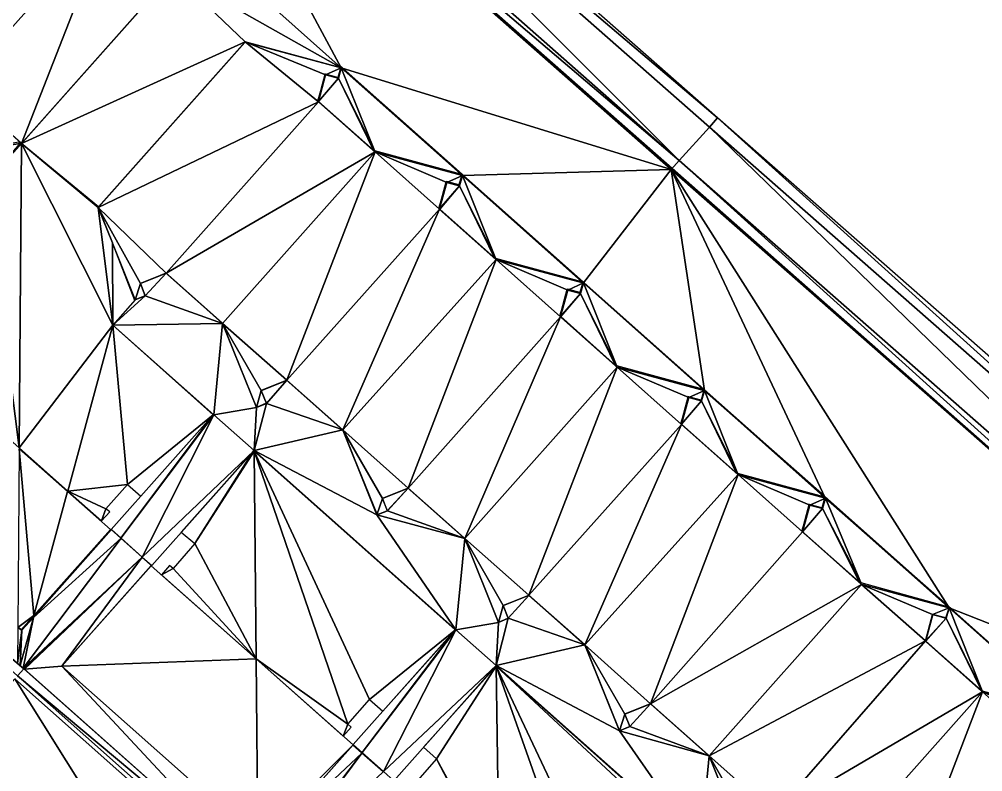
# Model space of a CAD drawing. Header units: metres. Extents: x 1634389 to 1634634, y 8249577 to 8249800.
# Drawn here: x 1634485.87 to 1634521.58, y 8249698.23 to 8249726.12 of the extents above; entities that cross this region are included whole.
import ezdxf

# ---------------------------------------------------------------- set-up
doc = ezdxf.new("R2010")
doc.units = ezdxf.units.M
doc.header["$LTSCALE"] = 2
doc.linetypes.add('CACHE2', pattern=[4.7625, 3.175, -1.5875])
for name, color, linetype in [('CONTOUR-BATIMENT', 5, 'Continuous'), ('MNT-02-ACCES PIETON PRIVE-FF-35', 40, 'Continuous'), ('MNT-02-BASSIN-FF-30', 205, 'Continuous'), ('MNT-02-BATIMENT FINI-FF-0', 1, 'Continuous'), ('MNT-02-BETON DESACTIVE FF-35', 7, 'Continuous'), ('MNT-02-ESPACE VERT-PRIVE-FF-30', 222, 'CACHE2'), ('MNT-02-EVERGREEN-FF-45', 7, 'Continuous'), ('MNT-02-VOIRIE LOURDE-FF-60', 160, 'Continuous')]:
    doc.layers.add(name, color=color, linetype=linetype)

msp = doc.modelspace()

# ---------------------------------------------------------------- linework, layer by layer
at = {"layer": 'CONTOUR-BATIMENT', "linetype": 'CACHE2', "ltscale": 0.05, "const_width": 0.05, "flags": 128}
for points, elevation in [([(1634449.64, 8249767.195), (1634449.523, 8249766.761), (1634449.037, 8249766.892), (1634448.77, 8249765.903), (1634450.838, 8249764.065), (1634454.118, 8249763.181), (1634454.002, 8249762.778), (1634453.523, 8249762.907), (1634453.256, 8249761.915), (1634455.324, 8249760.079), (1634458.605, 8249759.194), (1634458.488, 8249758.792), (1634458.009, 8249758.921), (1634457.742, 8249757.929), (1634459.81, 8249756.093), (1634463.09, 8249755.208), (1634462.981, 8249754.803), (1634462.492, 8249754.934), (1634462.223, 8249753.938), (1634464.291, 8249752.102), (1634467.572, 8249751.217), (1634467.455, 8249750.815), (1634466.976, 8249750.944), (1634466.71, 8249749.952), (1634468.836, 8249748.063), (1634472.172, 8249747.165), (1634472.048, 8249746.734), (1634471.569, 8249746.863), (1634471.302, 8249745.871), (1634473.37, 8249744.035), (1634476.65, 8249743.15), (1634476.541, 8249742.745), (1634476.052, 8249742.877), (1634475.783, 8249741.88), (1634477.851, 8249740.044), (1634481.132, 8249739.16), (1634481.015, 8249738.757), (1634480.536, 8249738.886), (1634480.269, 8249737.894), (1634482.337, 8249736.058), (1634485.618, 8249735.174), (1634485.501, 8249734.771), (1634485.022, 8249734.9), (1634484.755, 8249733.908), (1634486.823, 8249732.072), (1634490.104, 8249731.188), (1634489.995, 8249730.782), (1634489.507, 8249730.913), (1634489.241, 8249729.924), (1634491.577, 8249727.848), (1634485.956, 8249721.521), (1634483.613, 8249723.603), (1634483.577, 8249723.562), (1634483.573, 8249723.565), (1634482.622, 8249723.183), (1634482.812, 8249722.712), (1634482.413, 8249722.552), (1634481.142, 8249725.719), (1634479.095, 8249727.539), (1634478.142, 8249727.157), (1634478.326, 8249726.698), (1634477.935, 8249726.54), (1634476.669, 8249729.699), (1634474.601, 8249731.537), (1634473.651, 8249731.155), (1634473.84, 8249730.684), (1634473.469, 8249730.535), (1634472.22, 8249733.647), (1634470.123, 8249735.511), (1634469.17, 8249735.129), (1634469.354, 8249734.67), (1634468.987, 8249734.526), (1634467.722, 8249737.679), (1634465.655, 8249739.517), (1634464.695, 8249739.132), (1634464.884, 8249738.671), (1634464.474, 8249738.501), (1634463.186, 8249741.71), (1634461.062, 8249743.597), (1634460.111, 8249743.216), (1634460.299, 8249742.749), (1634459.909, 8249742.593), (1634458.652, 8249745.727), (1634456.56, 8249747.586), (1634455.609, 8249747.204), (1634455.798, 8249746.733), (1634455.427, 8249746.584), (1634454.179, 8249749.695), (1634452.081, 8249751.56), (1634451.128, 8249751.177), (1634451.313, 8249750.719), (1634450.941, 8249750.57), (1634449.677, 8249753.723), (1634447.609, 8249755.561), (1634446.658, 8249755.179), (1634446.845, 8249754.712), (1634446.476, 8249754.559), (1634445.228, 8249757.67), (1634443.13, 8249759.535), (1634442.177, 8249759.152), (1634442.359, 8249758.698), (1634441.942, 8249758.531), (1634440.566, 8249761.961), (1634446.062, 8249768.166)], 0.87), ([(1634494.243, 8249725.281), (1634497.804, 8249724.321), (1634497.7, 8249723.935), (1634497.225, 8249724.062), (1634496.957, 8249723.067), (1634499.054, 8249721.203), (1634502.292, 8249720.331), (1634502.188, 8249719.944), (1634501.713, 8249720.072), (1634501.445, 8249719.077), (1634503.542, 8249717.213), (1634506.778, 8249716.346), (1634506.674, 8249715.959), (1634506.198, 8249716.086), (1634505.93, 8249715.092), (1634508.028, 8249713.228), (1634511.266, 8249712.355), (1634511.159, 8249711.974), (1634510.684, 8249712.102), (1634510.415, 8249711.106), (1634512.513, 8249709.242), (1634515.747, 8249708.371), (1634515.644, 8249707.989), (1634515.169, 8249708.116), (1634514.901, 8249707.121), (1634517.092, 8249705.176), (1634520.33, 8249704.304), (1634520.226, 8249703.917), (1634519.718, 8249704.062), (1634519.453, 8249703.076), (1634521.573, 8249701.186), (1634524.814, 8249700.317), (1634524.711, 8249699.93), (1634524.235, 8249700.057), (1634523.966, 8249699.063), (1634526.064, 8249697.199), (1634529.308, 8249696.325), (1634529.204, 8249695.938), (1634528.72, 8249696.069), (1634528.461, 8249695.071), (1634530.558, 8249693.207), (1634533.784, 8249692.337), (1634533.682, 8249691.959), (1634533.207, 8249692.087), (1634532.939, 8249691.091), (1634535.037, 8249689.228), (1634538.27, 8249688.356), (1634538.168, 8249687.974), (1634537.684, 8249688.105), (1634537.414, 8249687.116), (1634539.743, 8249685.048), (1634534.122, 8249678.692), (1634531.765, 8249680.765), (1634530.815, 8249680.384), (1634531.002, 8249679.917), (1634530.633, 8249679.764), (1634529.384, 8249682.875), (1634527.287, 8249684.739), (1634526.334, 8249684.357), (1634526.521, 8249683.9), (1634526.135, 8249683.745), (1634524.872, 8249686.894), (1634522.803, 8249688.734), (1634521.853, 8249688.35), (1634522.043, 8249687.879), (1634521.672, 8249687.73), (1634520.423, 8249690.842), (1634518.325, 8249692.706), (1634517.372, 8249692.324), (1634517.554, 8249691.87), (1634517.177, 8249691.722), (1634515.924, 8249694.833), (1634513.856, 8249696.67), (1634512.9, 8249696.287), (1634513.086, 8249695.825), (1634512.703, 8249695.666), (1634511.437, 8249698.82), (1634509.264, 8249700.751), (1634508.313, 8249700.369), (1634508.5, 8249699.903), (1634508.111, 8249699.746), (1634506.827, 8249702.93), (1634504.758, 8249704.77), (1634503.807, 8249704.389), (1634503.995, 8249703.919), (1634503.626, 8249703.766), (1634502.378, 8249706.878), (1634500.28, 8249708.741), (1634499.327, 8249708.359), (1634499.511, 8249707.9), (1634499.121, 8249707.747), (1634497.856, 8249710.9), (1634495.788, 8249712.738), (1634494.838, 8249712.357), (1634495.027, 8249711.885), (1634494.656, 8249711.736), (1634493.407, 8249714.848), (1634491.31, 8249716.712), (1634490.357, 8249716.33), (1634490.538, 8249715.875), (1634490.167, 8249715.727), (1634488.795, 8249719.15), (1634494.243, 8249725.281)], 0.55)]:
    msp.add_lwpolyline(points, close=True, dxfattribs=dict(at, elevation=elevation))
at = {"layer": 'MNT-02-ACCES PIETON PRIVE-FF-35', "linetype": 'ByBlock'}
for points in [[(1634497.78, 8249724.31, 99.18), (1634497.679, 8249723.965, 99.18), (1634497.7, 8249723.935, 99.18)], [(1634497.804, 8249724.321, 99.18), (1634497.78, 8249724.31, 99.18), (1634497.7, 8249723.935, 99.18)], [(1634499.033, 8249721.257, 99.18), (1634497.804, 8249724.321, 99.18), (1634497.7, 8249723.935, 99.18)], [(1634497.784, 8249724.327, 99.18), (1634497.78, 8249724.31, 99.18), (1634497.804, 8249724.321, 99.18)], [(1634497.786, 8249724.332, 99.181), (1634497.784, 8249724.327, 99.18), (1634497.804, 8249724.321, 99.18)], [(1634497.787, 8249724.336, 99.181), (1634497.786, 8249724.332, 99.181), (1634497.804, 8249724.321, 99.18)], [(1634497.79, 8249724.347, 99.18), (1634497.787, 8249724.336, 99.181), (1634497.804, 8249724.321, 99.18)], [(1634497.796, 8249724.367, 99.18), (1634497.79, 8249724.347, 99.18), (1634497.804, 8249724.321, 99.18)], [(1634497.871, 8249724.301, 99.179), (1634497.796, 8249724.367, 99.18), (1634497.804, 8249724.321, 99.18)], [(1634499.033, 8249721.257, 99.18), (1634502.22, 8249720.395, 99.18), (1634497.804, 8249724.321, 99.18)], [(1634497.871, 8249724.301, 99.179), (1634497.804, 8249724.321, 99.18), (1634502.22, 8249720.395, 99.18)], [(1634502.336, 8249720.332, 99.179), (1634497.871, 8249724.301, 99.179), (1634502.28, 8249720.379, 99.179)], [(1634497.871, 8249724.301, 99.179), (1634502.22, 8249720.395, 99.18), (1634502.28, 8249720.379, 99.179)], [(1634497.195, 8249724.074, 99.18), (1634496.934, 8249723.102, 99.18), (1634497.225, 8249724.062, 99.18)], [(1634496.934, 8249723.102, 99.18), (1634496.96, 8249723.079, 99.18), (1634497.225, 8249724.062, 99.18)], [(1634496.96, 8249723.079, 99.18), (1634497.7, 8249723.935, 99.18), (1634497.225, 8249724.062, 99.18)], [(1634496.96, 8249723.079, 99.18), (1634496.964, 8249723.075, 99.18), (1634497.7, 8249723.935, 99.18)], [(1634496.964, 8249723.075, 99.18), (1634499.001, 8249721.266, 99.18), (1634497.7, 8249723.935, 99.18)], [(1634497.2, 8249724.094, 99.18), (1634497.195, 8249724.074, 99.18), (1634497.225, 8249724.062, 99.18)], [(1634497.26, 8249724.078, 99.18), (1634497.2, 8249724.094, 99.18), (1634497.225, 8249724.062, 99.18)], [(1634497.7, 8249723.935, 99.18), (1634497.26, 8249724.078, 99.18), (1634497.225, 8249724.062, 99.18)], [(1634497.679, 8249723.965, 99.18), (1634497.26, 8249724.078, 99.18), (1634497.7, 8249723.935, 99.18)], [(1634499.001, 8249721.266, 99.18), (1634499.027, 8249721.259, 99.18), (1634497.7, 8249723.935, 99.18)], [(1634499.027, 8249721.259, 99.18), (1634499.033, 8249721.257, 99.18), (1634497.7, 8249723.935, 99.18)], [(1634485.853, 8249721.56, 99.5), (1634482.358, 8249720.987, 99.46), (1634485.906, 8249721.514, 99.499)], [(1634484.099, 8249719.437, 99.46), (1634485.906, 8249721.514, 99.499), (1634482.358, 8249720.987, 99.46)], [(1634484.099, 8249719.437, 99.46), (1634485.929, 8249721.494, 99.499), (1634485.906, 8249721.514, 99.499)], [(1634502.263, 8249720.317, 99.18), (1634502.165, 8249719.979, 99.18), (1634502.292, 8249720.331, 99.18)], [(1634502.292, 8249720.331, 99.18), (1634502.165, 8249719.979, 99.18), (1634502.188, 8249719.944, 99.18)], [(1634503.519, 8249717.271, 99.18), (1634502.292, 8249720.331, 99.18), (1634502.188, 8249719.944, 99.18)], [(1634502.268, 8249720.337, 99.18), (1634502.263, 8249720.317, 99.18), (1634502.292, 8249720.331, 99.18)], [(1634502.272, 8249720.349, 99.18), (1634502.268, 8249720.337, 99.18), (1634502.292, 8249720.331, 99.18)], [(1634502.28, 8249720.379, 99.179), (1634502.272, 8249720.349, 99.18), (1634502.292, 8249720.331, 99.18)], [(1634502.336, 8249720.332, 99.179), (1634502.28, 8249720.379, 99.179), (1634502.292, 8249720.331, 99.18)], [(1634502.336, 8249720.332, 99.179), (1634502.292, 8249720.331, 99.18), (1634506.711, 8249716.405, 99.18)], [(1634506.711, 8249716.405, 99.18), (1634502.292, 8249720.331, 99.18), (1634503.519, 8249717.271, 99.18)], [(1634506.795, 8249716.368, 99.179), (1634502.336, 8249720.332, 99.179), (1634506.765, 8249716.39, 99.179)], [(1634502.336, 8249720.332, 99.179), (1634506.711, 8249716.405, 99.18), (1634506.765, 8249716.39, 99.179)], [(1634501.681, 8249720.086, 99.18), (1634501.42, 8249719.116, 99.18), (1634501.713, 8249720.072, 99.18)], [(1634501.42, 8249719.116, 99.18), (1634501.448, 8249719.09, 99.18), (1634501.713, 8249720.072, 99.18)], [(1634501.448, 8249719.09, 99.18), (1634502.188, 8249719.944, 99.18), (1634501.713, 8249720.072, 99.18)], [(1634501.448, 8249719.09, 99.18), (1634501.453, 8249719.086, 99.18), (1634502.188, 8249719.944, 99.18)], [(1634501.453, 8249719.086, 99.18), (1634503.487, 8249717.279, 99.18), (1634502.188, 8249719.944, 99.18)], [(1634501.687, 8249720.108, 99.18), (1634501.681, 8249720.086, 99.18), (1634501.713, 8249720.072, 99.18)], [(1634501.752, 8249720.09, 99.18), (1634501.687, 8249720.108, 99.18), (1634501.713, 8249720.072, 99.18)], [(1634502.188, 8249719.944, 99.18), (1634501.752, 8249720.09, 99.18), (1634501.713, 8249720.072, 99.18)], [(1634502.165, 8249719.979, 99.18), (1634501.752, 8249720.09, 99.18), (1634502.188, 8249719.944, 99.18)], [(1634503.487, 8249717.279, 99.18), (1634503.513, 8249717.272, 99.18), (1634502.188, 8249719.944, 99.18)], [(1634503.513, 8249717.272, 99.18), (1634503.519, 8249717.271, 99.18), (1634502.188, 8249719.944, 99.18)], [(1634491.31, 8249716.712, 99.18), (1634490.357, 8249716.33, 99.18), (1634490.538, 8249715.875, 99.18)], [(1634493.407, 8249714.848, 99.18), (1634491.31, 8249716.712, 99.18), (1634490.538, 8249715.875, 99.18)], [(1634506.748, 8249716.333, 99.18), (1634506.651, 8249715.993, 99.18), (1634506.778, 8249716.346, 99.18)], [(1634506.778, 8249716.346, 99.18), (1634506.651, 8249715.993, 99.18), (1634506.674, 8249715.959, 99.18)], [(1634508.005, 8249713.285, 99.18), (1634506.778, 8249716.346, 99.18), (1634506.674, 8249715.959, 99.18)], [(1634506.754, 8249716.352, 99.18), (1634506.748, 8249716.333, 99.18), (1634506.778, 8249716.346, 99.18)], [(1634506.757, 8249716.364, 99.18), (1634506.754, 8249716.352, 99.18), (1634506.778, 8249716.346, 99.18)], [(1634506.795, 8249716.368, 99.179), (1634506.765, 8249716.39, 99.179), (1634506.757, 8249716.364, 99.18)], [(1634506.795, 8249716.368, 99.179), (1634506.757, 8249716.364, 99.18), (1634506.778, 8249716.346, 99.18)], [(1634506.795, 8249716.368, 99.179), (1634506.778, 8249716.346, 99.18), (1634511.193, 8249712.419, 99.18)], [(1634511.193, 8249712.419, 99.18), (1634506.778, 8249716.346, 99.18), (1634508.005, 8249713.285, 99.18)], [(1634511.259, 8249712.4, 99.179), (1634506.795, 8249716.368, 99.179), (1634511.25, 8249712.404, 99.179)], [(1634506.795, 8249716.368, 99.179), (1634511.193, 8249712.419, 99.18), (1634511.25, 8249712.404, 99.179)], [(1634506.167, 8249716.1, 99.18), (1634505.906, 8249715.13, 99.18), (1634506.198, 8249716.086, 99.18)], [(1634505.906, 8249715.13, 99.18), (1634505.934, 8249715.105, 99.18), (1634506.198, 8249716.086, 99.18)], [(1634505.934, 8249715.105, 99.18), (1634506.674, 8249715.959, 99.18), (1634506.198, 8249716.086, 99.18)], [(1634505.934, 8249715.105, 99.18), (1634505.938, 8249715.101, 99.18), (1634506.674, 8249715.959, 99.18)], [(1634505.938, 8249715.101, 99.18), (1634507.973, 8249713.293, 99.18), (1634506.674, 8249715.959, 99.18)], [(1634506.173, 8249716.122, 99.18), (1634506.167, 8249716.1, 99.18), (1634506.198, 8249716.086, 99.18)], [(1634506.238, 8249716.104, 99.18), (1634506.173, 8249716.122, 99.18), (1634506.198, 8249716.086, 99.18)], [(1634506.674, 8249715.959, 99.18), (1634506.238, 8249716.104, 99.18), (1634506.198, 8249716.086, 99.18)], [(1634506.651, 8249715.993, 99.18), (1634506.238, 8249716.104, 99.18), (1634506.674, 8249715.959, 99.18)], [(1634507.973, 8249713.293, 99.18), (1634507.999, 8249713.286, 99.18), (1634506.674, 8249715.959, 99.18)], [(1634507.999, 8249713.286, 99.18), (1634508.005, 8249713.285, 99.18), (1634506.674, 8249715.959, 99.18)], [(1634493.407, 8249714.848, 99.18), (1634490.538, 8249715.875, 99.18), (1634489.34, 8249714.787, 99.14)], [(1634490.167, 8249715.727, 99.18), (1634489.34, 8249714.787, 99.14), (1634490.538, 8249715.875, 99.18)], [(1634493.407, 8249714.848, 99.18), (1634489.34, 8249714.787, 99.14), (1634493.081, 8249711.461, 99.14)], [(1634494.656, 8249711.736, 99.18), (1634493.407, 8249714.848, 99.18), (1634493.081, 8249711.461, 99.14)], [(1634489.34, 8249714.787, 99.14), (1634489.337, 8249714.784, 99.14), (1634489.339, 8249714.782, 99.14)], [(1634489.339, 8249714.782, 99.14), (1634493.057, 8249711.459, 99.14), (1634489.34, 8249714.787, 99.14)], [(1634493.057, 8249711.459, 99.14), (1634493.081, 8249711.461, 99.14), (1634489.34, 8249714.787, 99.14)], [(1634495.788, 8249712.738, 99.18), (1634494.838, 8249712.357, 99.18), (1634495.027, 8249711.885, 99.18)], [(1634497.856, 8249710.9, 99.18), (1634495.788, 8249712.738, 99.18), (1634495.027, 8249711.885, 99.18)], [(1634495.024, 8249711.889, 99.18), (1634495.027, 8249711.885, 99.18), (1634494.838, 8249712.357, 99.18)], [(1634511.266, 8249712.355, 99.18), (1634511.145, 8249712.004, 99.18), (1634511.159, 8249711.974, 99.18)], [(1634511.233, 8249712.341, 99.18), (1634511.145, 8249712.004, 99.18), (1634511.266, 8249712.355, 99.18)], [(1634512.493, 8249709.292, 99.18), (1634511.266, 8249712.355, 99.18), (1634511.159, 8249711.974, 99.18)], [(1634511.239, 8249712.362, 99.18), (1634511.233, 8249712.341, 99.18), (1634511.266, 8249712.355, 99.18)], [(1634511.242, 8249712.376, 99.18), (1634511.239, 8249712.362, 99.18), (1634511.266, 8249712.355, 99.18)], [(1634511.259, 8249712.4, 99.179), (1634511.25, 8249712.404, 99.179), (1634511.242, 8249712.376, 99.18)], [(1634511.259, 8249712.4, 99.179), (1634511.242, 8249712.376, 99.18), (1634511.266, 8249712.355, 99.18)], [(1634515.715, 8249708.44, 99.179), (1634511.259, 8249712.4, 99.179), (1634511.266, 8249712.355, 99.18)], [(1634515.676, 8249708.434, 99.18), (1634515.715, 8249708.44, 99.179), (1634511.266, 8249712.355, 99.18)], [(1634512.493, 8249709.292, 99.18), (1634515.676, 8249708.434, 99.18), (1634511.266, 8249712.355, 99.18)], [(1634510.65, 8249712.116, 99.18), (1634510.387, 8249711.139, 99.18), (1634510.684, 8249712.102, 99.18)], [(1634510.387, 8249711.139, 99.18), (1634510.417, 8249711.112, 99.18), (1634510.684, 8249712.102, 99.18)], [(1634510.417, 8249711.112, 99.18), (1634511.159, 8249711.974, 99.18), (1634510.684, 8249712.102, 99.18)], [(1634510.417, 8249711.112, 99.18), (1634510.419, 8249711.111, 99.18), (1634511.159, 8249711.974, 99.18)], [(1634510.419, 8249711.111, 99.18), (1634512.455, 8249709.302, 99.18), (1634511.159, 8249711.974, 99.18)], [(1634510.655, 8249712.135, 99.18), (1634510.65, 8249712.116, 99.18), (1634510.684, 8249712.102, 99.18)], [(1634510.72, 8249712.118, 99.18), (1634510.655, 8249712.135, 99.18), (1634510.684, 8249712.102, 99.18)], [(1634511.159, 8249711.974, 99.18), (1634510.72, 8249712.118, 99.18), (1634510.684, 8249712.102, 99.18)], [(1634511.145, 8249712.004, 99.18), (1634510.72, 8249712.118, 99.18), (1634511.159, 8249711.974, 99.18)], [(1634512.455, 8249709.302, 99.18), (1634512.488, 8249709.293, 99.18), (1634511.159, 8249711.974, 99.18)], [(1634512.488, 8249709.293, 99.18), (1634512.493, 8249709.292, 99.18), (1634511.159, 8249711.974, 99.18)], [(1634494.656, 8249711.736, 99.18), (1634493.081, 8249711.461, 99.14), (1634494.573, 8249710.136, 99.14)], [(1634494.573, 8249710.136, 99.14), (1634497.856, 8249710.9, 99.18), (1634495.027, 8249711.885, 99.18)], [(1634494.656, 8249711.736, 99.18), (1634494.573, 8249710.136, 99.14), (1634495.027, 8249711.885, 99.18)], [(1634495.024, 8249711.889, 99.18), (1634494.656, 8249711.736, 99.18), (1634495.027, 8249711.885, 99.18)], [(1634493.057, 8249711.459, 99.14), (1634489.277, 8249707.204, 99.064), (1634489.638, 8249706.883, 99.064)], [(1634493.057, 8249711.459, 99.14), (1634489.638, 8249706.883, 99.064), (1634493.081, 8249711.461, 99.14)], [(1634490.423, 8249706.185, 99.064), (1634493.081, 8249711.461, 99.14), (1634489.638, 8249706.883, 99.064)], [(1634493.081, 8249711.461, 99.14), (1634490.423, 8249706.185, 99.064), (1634494.573, 8249710.136, 99.14)], [(1634497.856, 8249710.9, 99.18), (1634494.573, 8249710.136, 99.14), (1634499.121, 8249707.747, 99.18)], [(1634499.13, 8249707.775, 99.18), (1634497.856, 8249710.9, 99.18), (1634499.121, 8249707.747, 99.18)], [(1634494.56, 8249710.124, 99.14), (1634494.573, 8249710.136, 99.14), (1634490.423, 8249706.185, 99.064)], [(1634490.423, 8249706.185, 99.064), (1634490.78, 8249705.869, 99.062), (1634494.56, 8249710.124, 99.14)], [(1634494.56, 8249710.124, 99.14), (1634494.573, 8249710.112, 99.14), (1634494.573, 8249710.136, 99.14)], [(1634499.121, 8249707.747, 99.18), (1634494.573, 8249710.136, 99.14), (1634502.049, 8249703.494, 99.14)], [(1634494.573, 8249710.136, 99.14), (1634494.573, 8249710.112, 99.14), (1634502.049, 8249703.494, 99.14)], [(1634502.028, 8249703.488, 99.14), (1634502.049, 8249703.494, 99.14), (1634494.573, 8249710.112, 99.14)], [(1634500.28, 8249708.741, 99.18), (1634499.327, 8249708.359, 99.18), (1634499.509, 8249707.905, 99.18)], [(1634500.28, 8249708.741, 99.18), (1634499.509, 8249707.905, 99.18), (1634499.511, 8249707.9, 99.18)], [(1634502.378, 8249706.878, 99.18), (1634500.28, 8249708.741, 99.18), (1634499.511, 8249707.9, 99.18)], [(1634515.715, 8249708.44, 99.179), (1634515.676, 8249708.434, 99.18), (1634515.723, 8249708.421, 99.179)], [(1634520.282, 8249704.38, 99.179), (1634515.715, 8249708.44, 99.179), (1634515.736, 8249708.418, 99.179)], [(1634515.715, 8249708.44, 99.179), (1634515.723, 8249708.421, 99.179), (1634515.736, 8249708.418, 99.179)], [(1634515.727, 8249708.388, 99.18), (1634515.724, 8249708.377, 99.18), (1634515.747, 8249708.371, 99.18)], [(1634515.732, 8249708.403, 99.179), (1634515.727, 8249708.388, 99.18), (1634515.747, 8249708.371, 99.18)], [(1634515.736, 8249708.418, 99.179), (1634515.732, 8249708.403, 99.179), (1634515.747, 8249708.371, 99.18)], [(1634520.282, 8249704.38, 99.179), (1634515.736, 8249708.418, 99.179), (1634515.747, 8249708.371, 99.18)], [(1634515.136, 8249708.129, 99.18), (1634514.873, 8249707.153, 99.18), (1634515.169, 8249708.116, 99.18)], [(1634514.873, 8249707.153, 99.18), (1634514.902, 8249707.127, 99.18), (1634515.169, 8249708.116, 99.18)], [(1634514.902, 8249707.127, 99.18), (1634515.644, 8249707.989, 99.18), (1634515.169, 8249708.116, 99.18)], [(1634515.14, 8249708.144, 99.18), (1634515.136, 8249708.129, 99.18), (1634515.169, 8249708.116, 99.18)], [(1634515.198, 8249708.129, 99.18), (1634515.14, 8249708.144, 99.18), (1634515.169, 8249708.116, 99.18)], [(1634515.619, 8249708.016, 99.18), (1634515.198, 8249708.129, 99.18), (1634515.169, 8249708.116, 99.18)], [(1634515.644, 8249707.989, 99.18), (1634515.619, 8249708.016, 99.18), (1634515.169, 8249708.116, 99.18)], [(1634515.718, 8249708.358, 99.18), (1634515.619, 8249708.016, 99.18), (1634515.644, 8249707.989, 99.18)], [(1634517.063, 8249705.246, 99.18), (1634515.747, 8249708.371, 99.18), (1634515.644, 8249707.989, 99.18)], [(1634515.747, 8249708.371, 99.18), (1634515.718, 8249708.358, 99.18), (1634515.644, 8249707.989, 99.18)], [(1634515.724, 8249708.377, 99.18), (1634515.718, 8249708.358, 99.18), (1634515.747, 8249708.371, 99.18)], [(1634520.282, 8249704.38, 99.179), (1634515.747, 8249708.371, 99.18), (1634520.276, 8249704.352, 99.18)], [(1634517.063, 8249705.246, 99.18), (1634520.276, 8249704.352, 99.18), (1634515.747, 8249708.371, 99.18)], [(1634499.121, 8249707.747, 99.18), (1634502.378, 8249706.878, 99.18), (1634499.511, 8249707.9, 99.18)], [(1634499.138, 8249707.756, 99.18), (1634499.121, 8249707.747, 99.18), (1634499.511, 8249707.9, 99.18)], [(1634499.138, 8249707.756, 99.18), (1634499.13, 8249707.775, 99.18), (1634499.121, 8249707.747, 99.18)], [(1634502.378, 8249706.878, 99.18), (1634499.121, 8249707.747, 99.18), (1634502.049, 8249703.494, 99.14)], [(1634499.509, 8249707.905, 99.18), (1634499.138, 8249707.756, 99.18), (1634499.511, 8249707.9, 99.18)], [(1634514.902, 8249707.127, 99.18), (1634514.904, 8249707.125, 99.18), (1634515.644, 8249707.989, 99.18)], [(1634514.904, 8249707.125, 99.18), (1634516.999, 8249705.264, 99.18), (1634515.644, 8249707.989, 99.18)], [(1634516.999, 8249705.264, 99.18), (1634517.055, 8249705.249, 99.18), (1634515.644, 8249707.989, 99.18)], [(1634517.055, 8249705.249, 99.18), (1634517.063, 8249705.246, 99.18), (1634515.644, 8249707.989, 99.18)], [(1634503.626, 8249703.766, 99.18), (1634502.378, 8249706.878, 99.18), (1634502.049, 8249703.494, 99.14)], [(1634504.754, 8249704.765, 99.18), (1634503.808, 8249704.386, 99.18), (1634503.995, 8249703.919, 99.18)], [(1634504.759, 8249704.767, 99.18), (1634504.754, 8249704.765, 99.18), (1634503.995, 8249703.919, 99.18)], [(1634506.827, 8249702.93, 99.18), (1634504.759, 8249704.767, 99.18), (1634503.995, 8249703.919, 99.18)], [(1634503.808, 8249704.386, 99.18), (1634503.808, 8249704.386, 99.18), (1634503.995, 8249703.919, 99.18)], [(1634520.317, 8249704.298, 99.18), (1634520.211, 8249703.935, 99.18), (1634520.33, 8249704.304, 99.18)], [(1634520.226, 8249703.917, 99.18), (1634520.33, 8249704.304, 99.18), (1634520.211, 8249703.935, 99.18)], [(1634521.556, 8249701.229, 99.18), (1634520.33, 8249704.304, 99.18), (1634520.226, 8249703.917, 99.18)], [(1634520.276, 8249704.352, 99.18), (1634520.305, 8249704.344, 99.18), (1634520.282, 8249704.38, 99.179)], [(1634520.305, 8249704.344, 99.18), (1634520.328, 8249704.337, 99.179), (1634520.282, 8249704.38, 99.179)], [(1634520.328, 8249704.337, 99.179), (1634520.397, 8249704.277, 99.179), (1634520.282, 8249704.38, 99.179)], [(1634520.319, 8249704.307, 99.18), (1634520.317, 8249704.298, 99.18), (1634520.33, 8249704.304, 99.18)], [(1634520.321, 8249704.312, 99.18), (1634520.319, 8249704.307, 99.18), (1634520.33, 8249704.304, 99.18)], [(1634520.322, 8249704.316, 99.18), (1634520.321, 8249704.312, 99.18), (1634520.33, 8249704.304, 99.18)], [(1634520.328, 8249704.337, 99.179), (1634520.322, 8249704.316, 99.18), (1634520.33, 8249704.304, 99.18)], [(1634520.397, 8249704.277, 99.179), (1634520.328, 8249704.337, 99.179), (1634520.33, 8249704.304, 99.18)], [(1634520.397, 8249704.277, 99.179), (1634520.33, 8249704.304, 99.18), (1634524.768, 8249700.357, 99.18)], [(1634521.556, 8249701.229, 99.18), (1634524.768, 8249700.357, 99.18), (1634520.33, 8249704.304, 99.18)], [(1634524.768, 8249700.357, 99.18), (1634524.81, 8249700.346, 99.179), (1634520.397, 8249704.277, 99.179)], [(1634524.81, 8249700.346, 99.179), (1634524.862, 8249700.308, 99.179), (1634520.397, 8249704.277, 99.179)], [(1634503.543, 8249702.167, 99.14), (1634503.626, 8249703.766, 99.18), (1634502.049, 8249703.494, 99.14)], [(1634506.827, 8249702.93, 99.18), (1634503.995, 8249703.919, 99.18), (1634503.543, 8249702.167, 99.14)], [(1634503.995, 8249703.919, 99.18), (1634503.626, 8249703.766, 99.18), (1634503.543, 8249702.167, 99.14)], [(1634519.466, 8249703.072, 99.18), (1634521.533, 8249701.236, 99.18), (1634520.226, 8249703.917, 99.18)], [(1634519.473, 8249703.098, 99.18), (1634519.466, 8249703.072, 99.18), (1634520.226, 8249703.917, 99.18)], [(1634519.731, 8249704.059, 99.18), (1634519.473, 8249703.098, 99.18), (1634520.226, 8249703.917, 99.18)], [(1634520.211, 8249703.935, 99.18), (1634519.732, 8249704.064, 99.18), (1634519.731, 8249704.059, 99.18)], [(1634520.211, 8249703.935, 99.18), (1634519.731, 8249704.059, 99.18), (1634520.226, 8249703.917, 99.18)], [(1634521.533, 8249701.236, 99.18), (1634521.551, 8249701.231, 99.18), (1634520.226, 8249703.917, 99.18)], [(1634521.551, 8249701.231, 99.18), (1634521.556, 8249701.229, 99.18), (1634520.226, 8249703.917, 99.18)], [(1634502.028, 8249703.488, 99.14), (1634498.248, 8249699.234, 99.036), (1634498.582, 8249698.937, 99.036)], [(1634502.028, 8249703.488, 99.14), (1634498.582, 8249698.937, 99.036), (1634502.049, 8249703.494, 99.14)], [(1634499.369, 8249698.237, 99.036), (1634502.049, 8249703.494, 99.14), (1634498.582, 8249698.937, 99.036)], [(1634502.049, 8249703.494, 99.14), (1634499.369, 8249698.237, 99.036), (1634503.543, 8249702.167, 99.14)], [(1634506.827, 8249702.93, 99.18), (1634503.543, 8249702.167, 99.14), (1634508.111, 8249699.746, 99.18)], [(1634503.531, 8249702.152, 99.14), (1634503.543, 8249702.167, 99.14), (1634499.369, 8249698.237, 99.036)], [(1634499.369, 8249698.237, 99.036), (1634499.751, 8249697.898, 99.033), (1634503.531, 8249702.152, 99.14)], [(1634503.531, 8249702.152, 99.14), (1634503.543, 8249702.141, 99.14), (1634503.543, 8249702.167, 99.14)], [(1634503.543, 8249702.167, 99.14), (1634503.543, 8249702.141, 99.14), (1634511.121, 8249695.435, 99.14)], [(1634508.111, 8249699.746, 99.18), (1634503.543, 8249702.167, 99.14), (1634511.121, 8249695.435, 99.14)], [(1634511.105, 8249695.415, 99.139), (1634511.121, 8249695.435, 99.14), (1634503.543, 8249702.141, 99.14)], [(1634509.264, 8249700.751, 99.18), (1634508.313, 8249700.369, 99.18), (1634508.5, 8249699.903, 99.18)], [(1634511.437, 8249698.82, 99.18), (1634509.264, 8249700.751, 99.18), (1634508.5, 8249699.903, 99.18)], [(1634508.111, 8249699.746, 99.18), (1634511.437, 8249698.82, 99.18), (1634508.5, 8249699.903, 99.18)], [(1634511.437, 8249698.82, 99.18), (1634508.111, 8249699.746, 99.18), (1634511.121, 8249695.435, 99.14)], [(1634512.703, 8249695.666, 99.18), (1634511.437, 8249698.82, 99.18), (1634511.121, 8249695.435, 99.14)]]:
    msp.add_3dface(points, dxfattribs=at)
at = {"layer": 'MNT-02-BASSIN-FF-30', "color": 1, "linetype": 'ByBlock'}
for points in [[(1634511.745, 8249722.462, 99.08), (1634492.339, 8249739.541, 99.4), (1634492.042, 8249739.203, 99.1)], [(1634510.333, 8249720.886, 98.73), (1634492.042, 8249739.203, 99.1), (1634490.942, 8249737.983, 99.05)], [(1634511.448, 8249722.124, 98.78), (1634511.745, 8249722.462, 99.08), (1634492.042, 8249739.203, 99.1)], [(1634510.333, 8249720.886, 98.73), (1634511.448, 8249722.124, 98.78), (1634492.042, 8249739.203, 99.1)], [(1634490.645, 8249737.645, 99.35), (1634510.333, 8249720.886, 98.73), (1634490.942, 8249737.983, 99.05)], [(1634490.645, 8249737.645, 99.35), (1634510.036, 8249720.548, 99.03), (1634510.333, 8249720.886, 98.73)], [(1634536.57, 8249700.07, 98.78), (1634511.745, 8249722.462, 99.08), (1634511.448, 8249722.124, 98.78)], [(1634536.867, 8249700.408, 99.08), (1634511.745, 8249722.462, 99.08), (1634536.57, 8249700.07, 98.78)], [(1634535.44, 8249698.821, 98.73), (1634511.448, 8249722.124, 98.78), (1634510.333, 8249720.886, 98.73)], [(1634536.57, 8249700.07, 98.78), (1634511.448, 8249722.124, 98.78), (1634535.44, 8249698.821, 98.73)], [(1634510.036, 8249720.548, 99.03), (1634535.143, 8249698.483, 99.03), (1634510.333, 8249720.886, 98.73)], [(1634535.143, 8249698.483, 99.03), (1634535.44, 8249698.821, 98.73), (1634510.333, 8249720.886, 98.73)]]:
    msp.add_3dface(points, dxfattribs=at)
at = {"layer": 'MNT-02-BATIMENT FINI-FF-0', "color": 5, "linetype": 'ByBlock'}
for points in [[(1634481.142, 8249725.719, 99.85), (1634486.823, 8249732.072, 99.85), (1634484.755, 8249733.908, 99.85)], [(1634481.142, 8249725.719, 99.85), (1634483.613, 8249723.603, 99.85), (1634486.823, 8249732.072, 99.85)], [(1634483.613, 8249723.603, 99.85), (1634489.241, 8249729.924, 99.85), (1634486.823, 8249732.072, 99.85)], [(1634483.613, 8249723.603, 99.85), (1634485.956, 8249721.521, 99.85), (1634489.241, 8249729.924, 99.85)], [(1634485.956, 8249721.521, 99.85), (1634491.577, 8249727.848, 99.85), (1634489.241, 8249729.924, 99.85)], [(1634494.243, 8249725.281, 99.53), (1634488.795, 8249719.15, 99.53), (1634496.957, 8249723.067, 99.53)], [(1634494.243, 8249725.281, 99.53), (1634496.957, 8249723.067, 99.53), (1634497.225, 8249724.062, 99.53)], [(1634494.243, 8249725.281, 99.53), (1634497.225, 8249724.062, 99.53), (1634497.804, 8249724.321, 99.53)], [(1634497.225, 8249724.062, 99.53), (1634497.7, 8249723.935, 99.53), (1634497.804, 8249724.321, 99.53)], [(1634488.795, 8249719.15, 99.53), (1634491.31, 8249716.712, 99.53), (1634496.957, 8249723.067, 99.53)], [(1634491.31, 8249716.712, 99.53), (1634499.054, 8249721.203, 99.53), (1634496.957, 8249723.067, 99.53)], [(1634491.31, 8249716.712, 99.53), (1634493.407, 8249714.848, 99.53), (1634499.054, 8249721.203, 99.53)], [(1634493.407, 8249714.848, 99.53), (1634495.788, 8249712.738, 99.53), (1634499.054, 8249721.203, 99.53)], [(1634495.788, 8249712.738, 99.53), (1634501.445, 8249719.077, 99.53), (1634499.054, 8249721.203, 99.53)], [(1634501.713, 8249720.072, 99.53), (1634502.292, 8249720.331, 99.53), (1634499.054, 8249721.203, 99.53)], [(1634501.445, 8249719.077, 99.53), (1634501.713, 8249720.072, 99.53), (1634499.054, 8249721.203, 99.53)], [(1634501.713, 8249720.072, 99.53), (1634502.188, 8249719.944, 99.53), (1634502.292, 8249720.331, 99.53)], [(1634488.795, 8249719.15, 99.53), (1634490.167, 8249715.727, 99.53), (1634490.357, 8249716.33, 99.53)], [(1634488.795, 8249719.15, 99.53), (1634490.357, 8249716.33, 99.53), (1634491.31, 8249716.712, 99.53)], [(1634495.788, 8249712.738, 99.53), (1634497.856, 8249710.9, 99.53), (1634501.445, 8249719.077, 99.53)], [(1634497.856, 8249710.9, 99.53), (1634503.542, 8249717.213, 99.53), (1634501.445, 8249719.077, 99.53)], [(1634497.856, 8249710.9, 99.53), (1634500.28, 8249708.741, 99.53), (1634503.542, 8249717.213, 99.53)], [(1634500.28, 8249708.741, 99.53), (1634505.93, 8249715.092, 99.53), (1634503.542, 8249717.213, 99.53)], [(1634505.93, 8249715.092, 99.53), (1634506.198, 8249716.086, 99.53), (1634503.542, 8249717.213, 99.53)], [(1634506.198, 8249716.086, 99.53), (1634506.778, 8249716.346, 99.53), (1634503.542, 8249717.213, 99.53)], [(1634490.167, 8249715.727, 99.53), (1634490.538, 8249715.875, 99.53), (1634490.357, 8249716.33, 99.53)], [(1634506.198, 8249716.086, 99.53), (1634506.674, 8249715.959, 99.53), (1634506.778, 8249716.346, 99.53)], [(1634493.407, 8249714.848, 99.53), (1634494.656, 8249711.736, 99.53), (1634494.838, 8249712.357, 99.53)], [(1634493.407, 8249714.848, 99.53), (1634494.838, 8249712.357, 99.53), (1634495.788, 8249712.738, 99.53)], [(1634500.28, 8249708.741, 99.53), (1634502.378, 8249706.878, 99.53), (1634505.93, 8249715.092, 99.53)], [(1634502.378, 8249706.878, 99.53), (1634508.028, 8249713.228, 99.53), (1634505.93, 8249715.092, 99.53)], [(1634502.378, 8249706.878, 99.53), (1634504.758, 8249704.77, 99.53), (1634508.028, 8249713.228, 99.53)], [(1634504.758, 8249704.77, 99.53), (1634510.415, 8249711.106, 99.53), (1634508.028, 8249713.228, 99.53)], [(1634510.415, 8249711.106, 99.53), (1634510.684, 8249712.102, 99.53), (1634508.028, 8249713.228, 99.53)], [(1634510.684, 8249712.102, 99.53), (1634511.266, 8249712.355, 99.53), (1634508.028, 8249713.228, 99.53)], [(1634494.656, 8249711.736, 99.53), (1634495.027, 8249711.885, 99.53), (1634494.838, 8249712.357, 99.53)], [(1634510.684, 8249712.102, 99.53), (1634511.159, 8249711.974, 99.53), (1634511.266, 8249712.355, 99.53)], [(1634497.856, 8249710.9, 99.53), (1634499.121, 8249707.747, 99.53), (1634499.327, 8249708.359, 99.53)], [(1634497.856, 8249710.9, 99.53), (1634499.327, 8249708.359, 99.53), (1634500.28, 8249708.741, 99.53)], [(1634504.758, 8249704.77, 99.53), (1634506.827, 8249702.93, 99.53), (1634510.415, 8249711.106, 99.53)], [(1634506.827, 8249702.93, 99.53), (1634512.513, 8249709.242, 99.53), (1634510.415, 8249711.106, 99.53)], [(1634506.827, 8249702.93, 99.53), (1634509.264, 8249700.751, 99.53), (1634512.513, 8249709.242, 99.53)], [(1634509.264, 8249700.751, 99.53), (1634514.901, 8249707.121, 99.53), (1634512.513, 8249709.242, 99.53)], [(1634515.169, 8249708.116, 99.53), (1634515.747, 8249708.371, 99.53), (1634512.513, 8249709.242, 99.53)], [(1634514.901, 8249707.121, 99.53), (1634515.169, 8249708.116, 99.53), (1634512.513, 8249709.242, 99.53)], [(1634499.121, 8249707.747, 99.53), (1634499.511, 8249707.9, 99.53), (1634499.327, 8249708.359, 99.53)], [(1634515.169, 8249708.116, 99.53), (1634515.644, 8249707.989, 99.53), (1634515.747, 8249708.371, 99.53)], [(1634509.264, 8249700.751, 99.53), (1634517.092, 8249705.176, 99.53), (1634514.901, 8249707.121, 99.53)], [(1634502.378, 8249706.878, 99.53), (1634503.626, 8249703.766, 99.53), (1634503.807, 8249704.389, 99.53)], [(1634502.378, 8249706.878, 99.53), (1634503.807, 8249704.389, 99.53), (1634504.758, 8249704.77, 99.53)], [(1634509.264, 8249700.751, 99.53), (1634511.437, 8249698.82, 99.53), (1634517.092, 8249705.176, 99.53)], [(1634511.437, 8249698.82, 99.53), (1634519.453, 8249703.076, 99.53), (1634517.092, 8249705.176, 99.53)], [(1634519.718, 8249704.062, 99.53), (1634520.33, 8249704.304, 99.53), (1634517.092, 8249705.176, 99.53)], [(1634519.453, 8249703.076, 99.53), (1634519.718, 8249704.062, 99.53), (1634517.092, 8249705.176, 99.53)], [(1634503.626, 8249703.766, 99.53), (1634503.995, 8249703.919, 99.53), (1634503.807, 8249704.389, 99.53)], [(1634519.718, 8249704.062, 99.53), (1634520.226, 8249703.917, 99.53), (1634520.33, 8249704.304, 99.53)], [(1634511.437, 8249698.82, 99.53), (1634513.856, 8249696.67, 99.53), (1634519.453, 8249703.076, 99.53)], [(1634513.856, 8249696.67, 99.53), (1634521.573, 8249701.186, 99.53), (1634519.453, 8249703.076, 99.53)], [(1634506.827, 8249702.93, 99.53), (1634508.111, 8249699.746, 99.53), (1634508.313, 8249700.369, 99.53)], [(1634506.827, 8249702.93, 99.53), (1634508.313, 8249700.369, 99.53), (1634509.264, 8249700.751, 99.53)], [(1634513.856, 8249696.67, 99.53), (1634515.924, 8249694.833, 99.53), (1634521.573, 8249701.186, 99.53)], [(1634515.924, 8249694.833, 99.53), (1634518.325, 8249692.706, 99.53), (1634521.573, 8249701.186, 99.53)], [(1634518.325, 8249692.706, 99.53), (1634523.966, 8249699.063, 99.53), (1634521.573, 8249701.186, 99.53)], [(1634523.966, 8249699.063, 99.53), (1634524.235, 8249700.057, 99.53), (1634521.573, 8249701.186, 99.53)], [(1634524.235, 8249700.057, 99.53), (1634524.814, 8249700.317, 99.53), (1634521.573, 8249701.186, 99.53)], [(1634508.111, 8249699.746, 99.53), (1634508.5, 8249699.903, 99.53), (1634508.313, 8249700.369, 99.53)], [(1634511.437, 8249698.82, 99.53), (1634512.703, 8249695.666, 99.53), (1634512.9, 8249696.287, 99.53)], [(1634511.437, 8249698.82, 99.53), (1634512.9, 8249696.287, 99.53), (1634513.856, 8249696.67, 99.53)], [(1634518.325, 8249692.706, 99.53), (1634526.064, 8249697.199, 99.53), (1634523.966, 8249699.063, 99.53)]]:
    msp.add_3dface(points, dxfattribs=at)
at = {"layer": 'MNT-02-BETON DESACTIVE FF-35', "color": 6, "linetype": 'ByBlock'}
for points in [[(1634489.64, 8249706.887, 99.064), (1634489.286, 8249707.209, 99.064), (1634486.391, 8249703.95, 99.006)], [(1634490.418, 8249706.18, 99.064), (1634489.64, 8249706.887, 99.064), (1634486.014, 8249702.067, 98.984)], [(1634486.391, 8249703.95, 99.006), (1634486.014, 8249702.067, 98.984), (1634489.64, 8249706.887, 99.064)], [(1634486.014, 8249702.067, 98.984), (1634486.035, 8249702.048, 98.984), (1634490.418, 8249706.18, 99.064)], [(1634486.035, 8249702.048, 98.984), (1634486.057, 8249702.029, 98.984), (1634490.418, 8249706.18, 99.064)], [(1634487.444, 8249702.144, 98.993), (1634490.418, 8249706.18, 99.064), (1634486.057, 8249702.029, 98.984)], [(1634487.444, 8249702.144, 98.993), (1634490.759, 8249705.869, 99.061), (1634490.418, 8249706.18, 99.064)], [(1634485.968, 8249703.473, 99.016), (1634485.905, 8249702.163, 98.984), (1634486.391, 8249703.95, 99.006)], [(1634486.014, 8249702.067, 98.984), (1634486.391, 8249703.95, 99.006), (1634485.905, 8249702.163, 98.984)], [(1634485.968, 8249703.473, 99.016), (1634485.817, 8249703.608, 99.027), (1634485.806, 8249702.251, 98.992)], [(1634485.968, 8249703.473, 99.016), (1634485.806, 8249702.251, 98.992), (1634485.905, 8249702.163, 98.984)], [(1634487.444, 8249702.144, 98.993), (1634486.057, 8249702.029, 98.984), (1634494.718, 8249694.335, 98.926)], [(1634494.706, 8249695.692, 98.944), (1634487.444, 8249702.144, 98.993), (1634494.718, 8249694.335, 98.926)], [(1634498.569, 8249698.919, 99.035), (1634498.233, 8249699.217, 99.035), (1634494.926, 8249695.495, 98.944)], [(1634494.926, 8249695.495, 98.944), (1634494.935, 8249694.142, 98.926), (1634498.569, 8249698.919, 99.035)], [(1634494.955, 8249694.124, 98.926), (1634498.569, 8249698.919, 99.035), (1634494.935, 8249694.142, 98.926)], [(1634494.978, 8249694.103, 98.926), (1634498.569, 8249698.919, 99.035), (1634494.955, 8249694.124, 98.926)], [(1634498.569, 8249698.919, 99.035), (1634494.978, 8249694.103, 98.926), (1634499.353, 8249698.222, 99.035)]]:
    msp.add_3dface(points, dxfattribs=at)
at = {"layer": 'MNT-02-ESPACE VERT-PRIVE-FF-30', "linetype": 'ByBlock'}
for points in [[(1634497.804, 8249724.321, 99.23), (1634510.036, 8249720.548, 99.03), (1634490.645, 8249737.645, 99.35)], [(1634492.577, 8249728.99, 99.447), (1634497.804, 8249724.321, 99.23), (1634490.645, 8249737.645, 99.35)], [(1634510.036, 8249720.548, 99.03), (1634494.071, 8249734.686, 99.263), (1634490.645, 8249737.645, 99.35)], [(1634510.068, 8249720.585, 98.997), (1634494.071, 8249734.686, 99.263), (1634510.036, 8249720.548, 99.03)], [(1634491.577, 8249727.848, 99.55), (1634497.804, 8249724.321, 99.23), (1634492.573, 8249728.986, 99.447)], [(1634492.577, 8249728.99, 99.447), (1634492.573, 8249728.986, 99.447), (1634497.804, 8249724.321, 99.23)], [(1634491.577, 8249727.848, 99.55), (1634485.956, 8249721.521, 99.55), (1634494.243, 8249725.281, 99.23)], [(1634485.961, 8249721.533, 99.55), (1634485.956, 8249721.521, 99.55), (1634491.577, 8249727.848, 99.55)], [(1634491.57, 8249727.854, 99.55), (1634485.961, 8249721.533, 99.55), (1634491.577, 8249727.848, 99.55)], [(1634491.577, 8249727.848, 99.55), (1634494.243, 8249725.281, 99.23), (1634497.804, 8249724.321, 99.23)], [(1634494.241, 8249725.28, 99.23), (1634494.243, 8249725.281, 99.23), (1634485.956, 8249721.521, 99.55)], [(1634488.808, 8249719.166, 99.23), (1634494.241, 8249725.28, 99.23), (1634485.956, 8249721.521, 99.55)], [(1634494.241, 8249725.28, 99.23), (1634494.242, 8249725.28, 99.23), (1634494.243, 8249725.281, 99.23)], [(1634494.242, 8249725.28, 99.23), (1634494.246, 8249725.279, 99.23), (1634494.243, 8249725.281, 99.23)], [(1634494.254, 8249725.277, 99.23), (1634497.804, 8249724.321, 99.23), (1634494.243, 8249725.281, 99.23)], [(1634494.246, 8249725.279, 99.23), (1634494.254, 8249725.277, 99.23), (1634494.243, 8249725.281, 99.23)], [(1634502.295, 8249720.331, 99.23), (1634510.036, 8249720.548, 99.03), (1634497.804, 8249724.321, 99.23)], [(1634485.956, 8249721.521, 99.55), (1634484.621, 8249720.023, 99.521), (1634485.868, 8249710.232, 99.252)], [(1634485.949, 8249721.52, 99.55), (1634484.621, 8249720.023, 99.521), (1634485.956, 8249721.521, 99.55)], [(1634489.338, 8249714.786, 99.19), (1634485.956, 8249721.521, 99.55), (1634485.868, 8249710.232, 99.252)], [(1634485.952, 8249721.523, 99.55), (1634485.949, 8249721.52, 99.55), (1634485.956, 8249721.521, 99.55)], [(1634485.953, 8249721.524, 99.55), (1634485.952, 8249721.523, 99.55), (1634485.956, 8249721.521, 99.55)], [(1634485.961, 8249721.533, 99.55), (1634485.953, 8249721.524, 99.55), (1634485.956, 8249721.521, 99.55)], [(1634488.795, 8249719.15, 99.23), (1634485.956, 8249721.521, 99.55), (1634489.34, 8249714.788, 99.19)], [(1634489.338, 8249714.786, 99.19), (1634489.34, 8249714.788, 99.19), (1634485.956, 8249721.521, 99.55)], [(1634488.808, 8249719.166, 99.23), (1634485.956, 8249721.521, 99.55), (1634488.795, 8249719.15, 99.23)], [(1634502.295, 8249720.331, 99.23), (1634506.778, 8249716.347, 99.23), (1634510.036, 8249720.548, 99.03)], [(1634506.778, 8249716.347, 99.23), (1634511.265, 8249712.36, 99.23), (1634510.036, 8249720.548, 99.03)], [(1634510.068, 8249720.585, 98.997), (1634510.036, 8249720.548, 99.03), (1634535.143, 8249698.483, 99.03)], [(1634520.33, 8249704.304, 99.23), (1634535.143, 8249698.483, 99.03), (1634510.036, 8249720.548, 99.03)], [(1634515.742, 8249708.381, 99.23), (1634520.33, 8249704.304, 99.23), (1634510.036, 8249720.548, 99.03)], [(1634511.265, 8249712.36, 99.23), (1634515.742, 8249708.381, 99.23), (1634510.036, 8249720.548, 99.03)], [(1634485.868, 8249710.232, 99.252), (1634484.621, 8249720.023, 99.521), (1634484.905, 8249711.087, 99.283)], [(1634488.808, 8249719.165, 99.23), (1634488.808, 8249719.166, 99.23), (1634488.795, 8249719.15, 99.23)], [(1634488.811, 8249719.158, 99.23), (1634488.808, 8249719.165, 99.23), (1634488.795, 8249719.15, 99.23)], [(1634488.825, 8249719.12, 99.23), (1634488.811, 8249719.158, 99.23), (1634488.795, 8249719.15, 99.23)], [(1634489.34, 8249714.788, 99.19), (1634489.34, 8249714.788, 99.19), (1634488.795, 8249719.15, 99.23)], [(1634489.323, 8249717.832, 99.23), (1634488.795, 8249719.15, 99.23), (1634489.34, 8249714.788, 99.19)], [(1634489.323, 8249717.832, 99.23), (1634488.858, 8249719.036, 99.23), (1634488.795, 8249719.15, 99.23)], [(1634488.858, 8249719.036, 99.23), (1634488.825, 8249719.12, 99.23), (1634488.795, 8249719.15, 99.23)], [(1634489.34, 8249714.788, 99.19), (1634490.146, 8249715.703, 99.229), (1634489.323, 8249717.832, 99.23)], [(1634485.868, 8249710.232, 99.252), (1634489.339, 8249714.785, 99.19), (1634489.338, 8249714.786, 99.19)], [(1634485.868, 8249710.232, 99.252), (1634487.666, 8249708.635, 99.114), (1634489.339, 8249714.785, 99.19)], [(1634489.884, 8249708.881, 99.136), (1634489.339, 8249714.785, 99.19), (1634487.666, 8249708.635, 99.114)], [(1634489.884, 8249708.881, 99.136), (1634493.055, 8249711.458, 99.19), (1634489.339, 8249714.785, 99.19)], [(1634489.884, 8249708.881, 99.136), (1634490.379, 8249708.445, 99.136), (1634493.055, 8249711.458, 99.19)], [(1634494.555, 8249710.119, 99.19), (1634491.868, 8249707.105, 99.134), (1634492.378, 8249706.688, 99.131)], [(1634494.555, 8249710.119, 99.19), (1634492.378, 8249706.688, 99.131), (1634494.559, 8249710.122, 99.19)], [(1634494.573, 8249710.11, 99.19), (1634494.559, 8249710.122, 99.19), (1634492.378, 8249706.688, 99.131)], [(1634494.573, 8249710.11, 99.19), (1634492.378, 8249706.688, 99.131), (1634494.644, 8249702.42, 99.085)], [(1634494.559, 8249710.122, 99.19), (1634494.558, 8249710.123, 99.19), (1634494.555, 8249710.119, 99.19)], [(1634494.644, 8249702.42, 99.085), (1634498.051, 8249699.995, 99.094), (1634494.573, 8249710.11, 99.19)], [(1634502.032, 8249703.494, 99.19), (1634494.573, 8249710.11, 99.19), (1634498.855, 8249700.911, 99.116)], [(1634498.855, 8249700.911, 99.116), (1634494.573, 8249710.11, 99.19), (1634498.051, 8249699.995, 99.094)], [(1634487.666, 8249708.635, 99.114), (1634489.079, 8249707.98, 99.12), (1634489.884, 8249708.881, 99.136)], [(1634487.666, 8249708.635, 99.114), (1634488.914, 8249707.527, 99.114), (1634489.079, 8249707.98, 99.12)], [(1634488.914, 8249707.527, 99.114), (1634489.222, 8249707.866, 99.12), (1634489.079, 8249707.98, 99.12)], [(1634492.378, 8249706.688, 99.131), (1634491.572, 8249705.764, 99.114), (1634494.644, 8249702.42, 99.085)], [(1634491.572, 8249705.764, 99.114), (1634491.435, 8249705.875, 99.115), (1634491.138, 8249705.531, 99.109)], [(1634491.572, 8249705.764, 99.114), (1634491.138, 8249705.531, 99.109), (1634494.644, 8249702.42, 99.085)], [(1634535.143, 8249698.483, 99.03), (1634520.33, 8249704.304, 99.23), (1634520.331, 8249704.303, 99.23)], [(1634535.143, 8249698.483, 99.03), (1634520.331, 8249704.303, 99.23), (1634524.817, 8249700.316, 99.23)], [(1634502.032, 8249703.494, 99.19), (1634498.855, 8249700.911, 99.116), (1634499.35, 8249700.474, 99.116)], [(1634494.644, 8249702.42, 99.085), (1634497.879, 8249699.55, 99.085), (1634498.051, 8249699.995, 99.094)], [(1634503.543, 8249702.137, 99.189), (1634500.853, 8249699.135, 99.114), (1634501.337, 8249698.709, 99.111)], [(1634503.543, 8249702.137, 99.189), (1634501.337, 8249698.709, 99.111), (1634503.65, 8249694.43, 99.057)], [(1634511.1, 8249695.408, 99.189), (1634503.552, 8249702.147, 99.19), (1634503.543, 8249702.137, 99.189)], [(1634510.968, 8249695.236, 99.184), (1634511.1, 8249695.408, 99.189), (1634503.543, 8249702.137, 99.189)], [(1634507.942, 8249692.823, 99.095), (1634503.543, 8249702.137, 99.189), (1634507.154, 8249691.91, 99.067)], [(1634510.968, 8249695.236, 99.184), (1634503.543, 8249702.137, 99.189), (1634507.942, 8249692.823, 99.095)], [(1634503.65, 8249694.43, 99.057), (1634507.154, 8249691.91, 99.067), (1634503.543, 8249702.137, 99.189)], [(1634497.879, 8249699.55, 99.085), (1634498.176, 8249699.886, 99.094), (1634498.051, 8249699.995, 99.094)], [(1634501.337, 8249698.709, 99.111), (1634500.545, 8249697.803, 99.088), (1634503.495, 8249694.569, 99.058)], [(1634503.495, 8249694.569, 99.058), (1634503.65, 8249694.43, 99.057), (1634501.337, 8249698.709, 99.111)]]:
    msp.add_3dface(points, dxfattribs=at)
at = {"layer": 'MNT-02-EVERGREEN-FF-45', "color": 1, "linetype": 'ByBlock'}
for points in [[(1634486.41, 8249704.02, 98.907), (1634485.868, 8249710.205, 99.101), (1634485.817, 8249703.578, 98.927)], [(1634487.661, 8249708.617, 98.964), (1634485.868, 8249710.205, 99.101), (1634486.41, 8249704.02, 98.907)], [(1634486.41, 8249704.02, 98.907), (1634489.247, 8249707.212, 98.964), (1634487.661, 8249708.617, 98.964)], [(1634487.444, 8249702.141, 98.893), (1634494.644, 8249702.42, 98.935), (1634490.757, 8249705.868, 98.961)], [(1634485.817, 8249703.578, 98.927), (1634485.929, 8249703.478, 98.918), (1634486.41, 8249704.02, 98.907)], [(1634487.444, 8249702.141, 98.893), (1634494.706, 8249695.688, 98.844), (1634494.644, 8249702.42, 98.935)], [(1634494.706, 8249695.688, 98.844), (1634498.243, 8249699.227, 98.935), (1634494.644, 8249702.42, 98.935)], [(1634494.706, 8249695.688, 98.844), (1634494.925, 8249695.493, 98.844), (1634498.243, 8249699.227, 98.935)]]:
    msp.add_3dface(points, dxfattribs=at)
at = {"layer": 'MNT-02-VOIRIE LOURDE-FF-60'}
for points in [[(1634473.884, 8249712.842, 98.822), (1634473.652, 8249712.581, 98.811), (1634486.035, 8249702.048, 98.734)], [(1634485.803, 8249701.787, 98.729), (1634486.035, 8249702.048, 98.734), (1634473.652, 8249712.581, 98.811)], [(1634486.035, 8249702.048, 98.734), (1634485.803, 8249701.787, 98.729), (1634494.955, 8249694.124, 98.676)], [(1634485.703, 8249701.674, 98.709), (1634483.379, 8249699.058, 98.639), (1634492.298, 8249691.134, 98.579)], [(1634494.623, 8249693.75, 98.649), (1634485.703, 8249701.674, 98.709), (1634492.298, 8249691.134, 98.579)], [(1634494.723, 8249693.863, 98.669), (1634494.955, 8249694.124, 98.676), (1634485.803, 8249701.787, 98.729)], [(1634483.379, 8249699.058, 98.639), (1634483.046, 8249698.684, 98.599), (1634492.298, 8249691.134, 98.579)], [(1634492.298, 8249691.134, 98.579), (1634483.046, 8249698.684, 98.599), (1634491.966, 8249690.76, 98.539)], [(1634483.957, 8249697.607, 98.459), (1634491.966, 8249690.76, 98.539), (1634483.046, 8249698.684, 98.599)]]:
    msp.add_3dface(points, dxfattribs=at)

doc.saveas('drawing.dxf')
